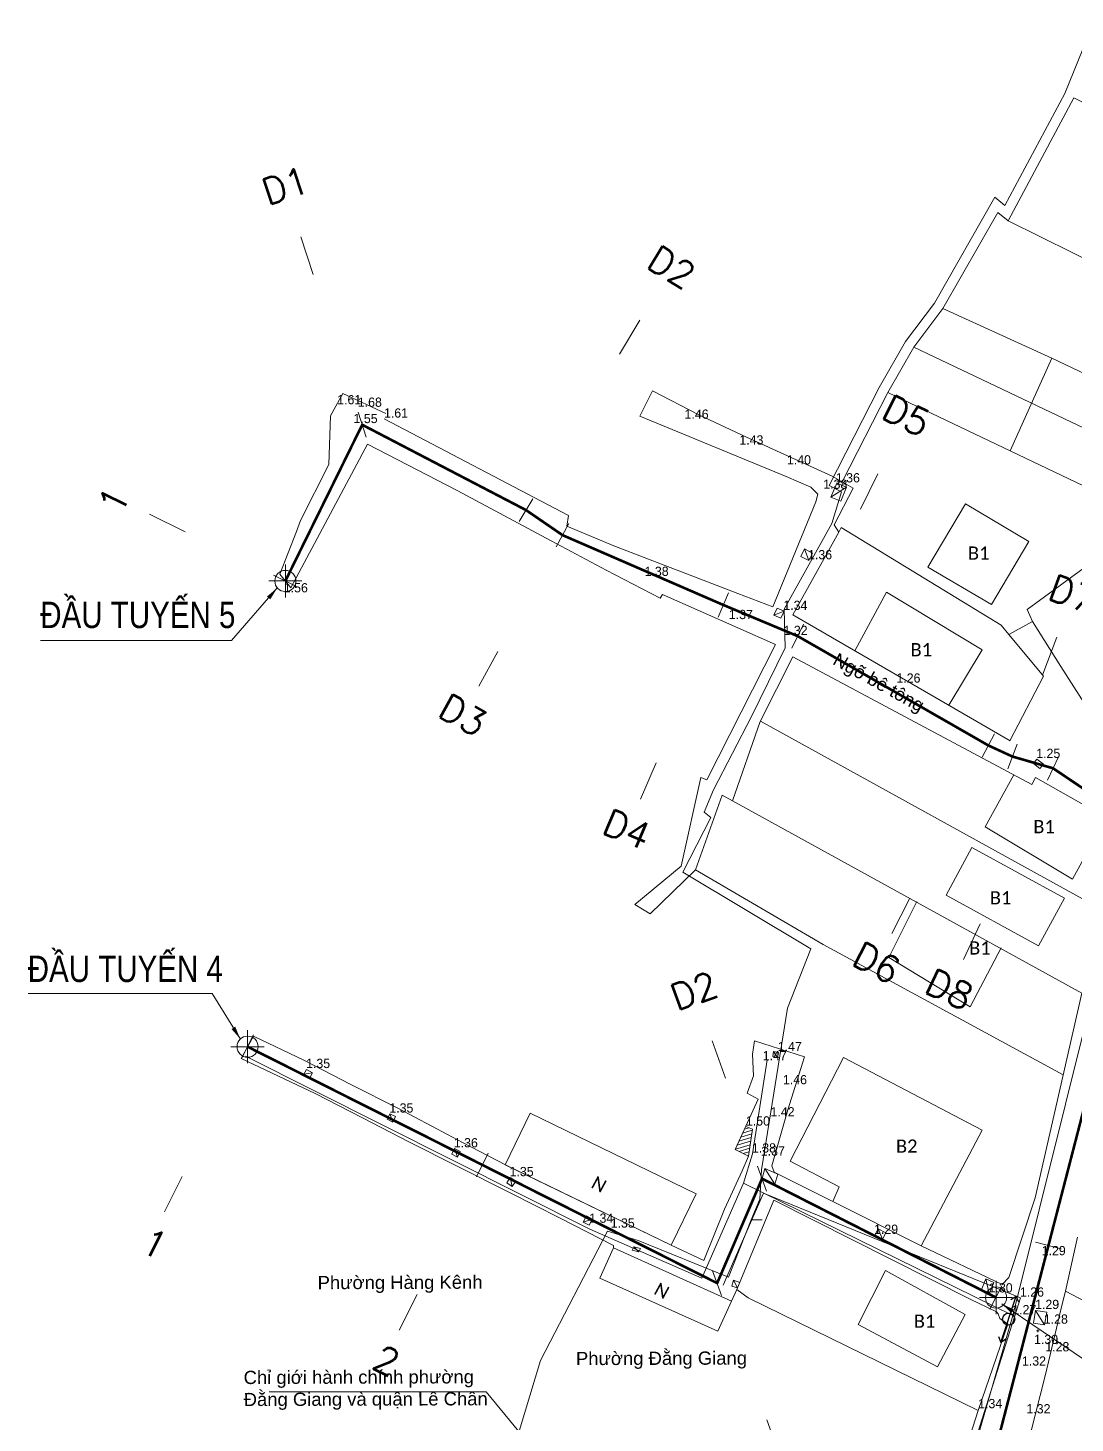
# Model space of a CAD drawing. Header units: metres. Extents: x 596585 to 599449, y 2303977 to 2307363.
# Drawn here: x 598175.5 to 598254.8, y 2304374.4 to 2304480.1 of the extents above; entities that cross this region are included whole.
import ezdxf

# ---------------------------------------------------------------- set-up
doc = ezdxf.new("R2010")
doc.units = ezdxf.units.M
doc.header["$MEASUREMENT"] = 0
doc.header["$PDMODE"] = 2
doc.header["$PDSIZE"] = 0.1
doc.linetypes.add('CENTERX2', pattern=[4, 2.5, -0.5, 0.5, -0.5])
doc.linetypes.add('HIDDEN', pattern=[0.375, 0.25, -0.125])
for name, color, linetype in [('Diep_Layer8', 8, 'Continuous'), ('duong', 3, 'Continuous'), ('DUONG NUOC', 2, 'Continuous'), ('ga', 5, 'Continuous'), ('GHI CHU', 7, 'Continuous'), ('pntelev', 2, 'Continuous'), ('tram', 6, 'Continuous'), ('TUYEN', 7, 'Continuous')]:
    doc.layers.add(name, color=color, linetype=linetype)
for name, color, linetype, lineweight in [('LC Dim', 8, 'Continuous', 18), ('LC Khac', 4, 'Continuous', 9), ('LC MANH DUT', 35, 'HIDDEN', 5), ('LC Text2', 7, 'Continuous', 25), ('Level 10', 7, 'Continuous', 0), ('Level 46', 7, 'Continuous', 0)]:
    doc.layers.add(name, color=color, linetype=linetype, lineweight=lineweight)
doc.styles.add('ghi chu', font='arial.ttf')
doc.styles.add('Legend', font='calibri.ttf')
doc.styles.add('T2', font='', dxfattribs={"width": 0.8})
doc.styles.add('TENCOC', font='Vnromanc.shx')
doc.styles.get('T2').set_extended_font_data('.VnArialH')
doc.dimstyles.get("Standard").update_dxf_attribs({"dimtxt": 0.18, "dimasz": 0.18, "dimexe": 0.18, "dimexo": 0.0625, "dimgap": 0.09, "dimtad": 0, "dimtih": 1, "dimtoh": 1, "dimdec": 4, "dimzin": 0, "dimdsep": 46, "dimtxsty": 'Standard', "dimcen": 0.09, "dimadec": 0, "dimazin": 0, "dimtfac": 1, "dimtdec": 4, "dimtofl": 0, "dimtmove": 0, "dimatfit": 3, "dimfxl": 1, "dimtolj": 1, "dimtzin": 0, "dimarcsym": 0})

# ---------------------------------------------------------------- blocks, each defined once
blk = doc.blocks.new('dj')
at = {"layer": 'Diep_Layer8', "color": 6}
blk.add_line((598291.76, 2304639.49), (598295.46, 2304639.49), dxfattribs=at)
for points in [[(598292.14, 2304639.81), (598291.76, 2304639.49)], [(598292.14, 2304639.17), (598291.76, 2304639.49)], [(598295.07, 2304639.81), (598295.46, 2304639.49)], [(598295.07, 2304639.17), (598295.46, 2304639.49)]]:
    blk.add_lwpolyline(points, dxfattribs=at)
blk.add_circle((598293.61, 2304639.49), 0.459, dxfattribs=at)
blk = doc.blocks.new('bu lon')
at = {"layer": 'LC Khac', "color": 9}
for p, q in [((0, -0.786), (0, 0.786)), ((0.786, 0), (-0.786, 0))]:
    blk.add_line(p, q, dxfattribs=at)
at = {"layer": 'LC Khac', "color": 7}
blk.add_circle((0, 0), 0.5, dxfattribs=at)
blk = doc.blocks.new('MM')
at = {"layer": 'LC Khac', "xscale": 2.289702860291335, "yscale": 2.289702860291335, "zscale": 2.289702860291335}
blk.add_blockref('bu lon', (0, 0), dxfattribs=at)
blk = doc.blocks.new('COCTRENTUYEN')
at = {"layer": 'TUYEN', "color": 5, "lineweight": 0}
for p, q in [((-7.65, 250.49), (-6.71, 247.64)), ((18.04, 244.18), (16.5, 241.61)), ((36.07, 232.54), (34.74, 229.86)), ((-19.1, 229.48), (-16.41, 228.15)), ((49.61, 220.17), (48.56, 217.36)), ((7.29, 219.08), (5.84, 216.46)), ((19.26, 210.64), (18.08, 207.89)), ((38.49, 200.39), (37.12, 197.72)), ((43.82, 198.46), (42.55, 195.74))]:
    blk.add_line(p, q, dxfattribs=at)
at = {"layer": 'TUYEN', "color": 2, "lineweight": 0}
for p, q in [((-3.3, 237.2), (-2.68, 235.3)), ((9.92, 230.64), (8.89, 228.93)), ((12.67, 228.76), (11.7, 227.01)), ((-9.71, 224.86), (-7.92, 223.97)), ((24.76, 223.52), (23.97, 221.68)), ((30.43, 221.14), (29.54, 219.34)), ((44.89, 212.85), (43.97, 211.07)), ((46.6, 212.06), (45.9, 210.19)), ((49.76, 211.14), (48.91, 209.33)), ((-11.22, 190.04), (-12.12, 188.25)), ((23.51, 189.58), (24.53, 186.76)), ((6.56, 181.08), (5.66, 179.29)), ((26.95, 180.09), (27.63, 178.21)), ((-16.62, 179.32), (-17.97, 176.64)), ((48.01, 174.34), (49.95, 173.84)), ((23.54, 172.17), (24.23, 170.29)), ((1.16, 170.36), (-0.19, 167.68)), ((45.46, 171.04), (44.55, 169.25)), ((27.65, 160.89), (28.68, 158.07))]:
    blk.add_line(p, q, dxfattribs=at)
at = {"layer": 'TUYEN', "color": 1, "linetype": 'CENTERX2', "lineweight": 40, "const_width": 0.2}
blk.add_lwpolyline([(0, 0), (9.33, 34.54), (26.36, 91.65), (41.92, 141.27), (44.53, 156.91), (53.43, 191.27, -0.195591), (64.67, 206.38), (105, 230.82), (130.47, 246.16), (140.63, 251.35), (151.4, 256.94)], format="xyb", dxfattribs=at)
for points in [[(-8.81, 224.42), (-2.99, 236.25), (9.41, 229.79), (12.18, 227.89), (24.36, 222.6), (29.99, 220.24), (44.43, 211.96), (46.25, 211.12), (49.33, 210.23), (57.8, 204.52)], [(-11.67, 189.14), (23.89, 171.23), (27.29, 179.15), (45.01, 170.14)]]:
    blk.add_lwpolyline(points, dxfattribs=at)
at = {"layer": 'LC MANH DUT', "xscale": 0.6987324145411622, "yscale": 0.6987324145411622, "zscale": 0.6987324145411622, "rotation": 359.999216292062}
for p in [(-8.81, 224.42), (-11.67, 189.14), (45.01, 170.14)]:
    blk.add_blockref('MM', p, dxfattribs=at)
at = {"layer": 'LC Text2', "style": 'T2', "width": 0.8}
for s, p in [('®Çu tuyÕn 5', (-27.37, 220.85, 0)), ('®Çu tuyÕn 4', (-28.32, 194.04, 0))]:
    blk.add_text(s, height=2, rotation=0.0008, dxfattribs=at).set_placement(p)
at = {"layer": 'TUYEN', "color": 5, "lineweight": 0, "style": 'TENCOC'}
for s, rotation, p in [('D1', 18.1191, (-10.17, 252.85)), ('D2', 329.0354, (18.42, 248.23)), ('D5', 333.6958, (36.21, 236.82)), ('1', 63.7887, (-21.27, 229.33)), ('D7', 339.664, (48.81, 223.1)), ('D3', 331.0813, (2.61, 214.24)), ('D4', 336.886, (15.04, 205.38)), ('D6', 332.8061, (33.95, 195.42)), ('D8', 334.9231, (39.47, 193.32))]:
    blk.add_text(s, height=2, rotation=rotation, dxfattribs=at).set_placement(p)
at = {"layer": 'TUYEN', "color": 2, "lineweight": 0, "style": 'TENCOC'}
for s, rotation, p in [('D2', 19.9039, (20.82, 191.83)), ('1', 333.2602, (-19.93, 173.71)), ('2', 333.2602, (-2.36, 164.86))]:
    blk.add_text(s, height=2, rotation=rotation, dxfattribs=at).set_placement(p)
at = {"layer": 'LC Dim', "lineweight": 0}
for points in [[(-9.42, 223.89), (-12.88, 219.92), (-27.35, 219.92)], [(-12.22, 189.72), (-14.36, 193.16), (-28.3, 193.16)], [(45.44, 169.66), (54.1, 163.8), (69.21, 163.8)]]:
    blk.add_leader(points, dimstyle='Standard', override={"dimasz": 1, "dimgap": 0.09, "dimtad": 0, "dimdsep": 0, "dimtix": 1, "dimlwd": 0, "dimlwe": 0}, dxfattribs=at)

msp = doc.modelspace()

# ---------------------------------------------------------------- hatches: boundary and pattern name
at = {"layer": 'ga', "linetype": 'Continuous', "lineweight": 0}
h = msp.add_hatch(dxfattribs=at)
h.set_pattern_fill('ANSI31', color=256, scale=2, angle=151.40021)
h.set_pattern_definition([(196.400213, (599619.0397, 2304817.5812), (0.070586256, -0.23982823), [])])
h.paths.add_polyline_path([(598229.088, 2304395.173), (598230.086, 2304394.667), (598230.391, 2304396.713), (598229.883, 2304396.913)])
h.paths.add_polyline_path([(598230.079, 2304394.778), (598229.856, 2304394.899), (598229.799, 2304394.794), (598230.021, 2304394.673)], flags=24)
h.paths.add_polyline_path([(598230.075, 2304394.919), (598229.993, 2304394.964), (598229.936, 2304394.858), (598230.018, 2304394.814)], flags=24)
h.paths.add_polyline_path([(598230.334, 2304396.717), (598230.135, 2304396.825), (598230.077, 2304396.72), (598230.276, 2304396.612)], flags=24)
h.paths.add_polyline_path([(598230.35, 2304394.844), (598230.128, 2304394.966), (598230.071, 2304394.86), (598230.293, 2304394.739)], flags=9)

# ---------------------------------------------------------------- linework, layer by layer
at = {"layer": 'duong', "color": 4, "linetype": 'Continuous', "lineweight": 0}
for p, q in [((598198.454, 2304450.742), (598199.373, 2304452.42)), ((598199.373, 2304452.42), (598202.634, 2304450.917)), ((598221.868, 2304450.725), (598222.819, 2304452.642)), ((598222.819, 2304452.642), (598226.343, 2304450.818)), ((598198.323, 2304447.049), (598198.454, 2304450.742)), ((598202.511, 2304450.525), (598216.455, 2304443.194)), ((598221.868, 2304450.725), (598232.943, 2304446.157)), ((598226.343, 2304450.818), (598229.958, 2304449.136)), ((598229.958, 2304449.136), (598236.44, 2304446.171)), ((598201.248, 2304448.605), (598195.441, 2304437.721)), ((598208.039, 2304445.095), (598201.248, 2304448.605)), ((598196.182, 2304442.813), (598198.323, 2304447.049)), ((598232.943, 2304446.157), (598234.82, 2304445.327)), ((598238.018, 2304445.272), (598236.44, 2304446.171)), ((598215.155, 2304441.27), (598208.039, 2304445.095)), ((598234.82, 2304445.327), (598235.341, 2304444.816)), ((598235.341, 2304444.816), (598235.2, 2304444.237)), ((598236.586, 2304442.495), (598238.018, 2304445.272)), ((598235.2, 2304444.237), (598231.941, 2304436.282)), ((598195.874, 2304441.981), (598196.182, 2304442.813)), ((598216.455, 2304443.194), (598216.351, 2304442.374)), ((598194.595, 2304438.74), (598195.874, 2304441.981)), ((598216.351, 2304442.374), (598219.897, 2304440.904)), ((598233.449, 2304435.668), (598236.945, 2304441.928)), ((598236.945, 2304441.928), (598236.586, 2304442.495)), ((598219.327, 2304439.049), (598215.155, 2304441.27)), ((598219.897, 2304440.904), (598229.297, 2304437.282)), ((598195.441, 2304437.721), (598194.595, 2304438.74)), ((598223.396, 2304436.94), (598219.327, 2304439.049)), ((598223.587, 2304437.198), (598223.396, 2304436.94)), ((598232.132, 2304433.432), (598223.587, 2304437.198)), ((598229.297, 2304437.282), (598231.941, 2304436.282)), ((598233.449, 2304435.668), (598249.901, 2304426.131)), ((598249.813, 2304434.176), (598251.6, 2304435.16)), ((598251.6, 2304435.16), (598253.757, 2304431.748)), ((598226.953, 2304423.164), (598232.132, 2304433.432)), ((598249.813, 2304434.176), (598252.432, 2304431.023)), ((598233.455, 2304432.491), (598230.979, 2304427.598)), ((598251.543, 2304422.812), (598233.455, 2304432.491)), ((598253.757, 2304431.748), (598259.901, 2304422.082)), ((598249.897, 2304426.124), (598252.432, 2304431.023)), ((598230.979, 2304427.598), (598228.895, 2304421.574)), ((598225.004, 2304416.628), (598226.489, 2304423.351)), ((598226.95, 2304423.166), (598226.489, 2304423.351)), ((598251.841, 2304423.334), (598251.543, 2304422.812)), ((598256.59, 2304420.65), (598251.841, 2304423.334)), ((598228.1, 2304421.997), (598226.074, 2304416.345)), ((598228.895, 2304421.574), (598228.1, 2304421.997)), ((598221.497, 2304413.73), (598225.004, 2304416.628)), ((598226.074, 2304416.345), (598222.661, 2304413.03)), ((598222.661, 2304413.03), (598221.497, 2304413.73)), ((598251.796, 2304391.503), (598255.333, 2304407.012)), ((598192.61, 2304403.759), (598191.669, 2304402.071)), ((598196.433, 2304401.928), (598192.61, 2304403.759)), ((598230.562, 2304403.396), (598230.407, 2304402.395)), ((598234.327, 2304402.183), (598230.562, 2304403.396)), ((598191.669, 2304402.071), (598197.292, 2304399.41)), ((598199.98, 2304400.083), (598196.433, 2304401.928)), ((598230.407, 2304402.395), (598230.482, 2304400.757)), ((598233.08, 2304398.171), (598234.327, 2304402.183)), ((598230.482, 2304400.757), (598229.993, 2304399.448)), ((598197.292, 2304399.41), (598200.862, 2304397.573)), ((598203.594, 2304398.263), (598199.98, 2304400.083)), ((598229.993, 2304399.448), (598230.833, 2304398.991)), ((598230.833, 2304398.991), (598229.088, 2304395.173)), ((598200.862, 2304397.573), (598204.432, 2304395.732)), ((598207.307, 2304396.311), (598203.594, 2304398.263)), ((598231.876, 2304393.94), (598233.08, 2304398.171)), ((598208.45, 2304395.693), (598207.307, 2304396.311)), ((598230.391, 2304396.713), (598230.086, 2304394.667)), ((598204.432, 2304395.732), (598208.072, 2304393.883)), ((598211.687, 2304394.011), (598208.45, 2304395.693)), ((598229.088, 2304395.173), (598230.086, 2304394.667)), ((598230.086, 2304394.667), (598229.607, 2304393.542)), ((598208.072, 2304393.883), (598212.036, 2304391.881)), ((598224.235, 2304387.921), (598211.671, 2304394.018)), ((598224.235, 2304387.921), (598211.687, 2304394.011)), ((598229.607, 2304393.542), (598228.291, 2304390.661)), ((598232.031, 2304393.463), (598231.876, 2304393.94)), ((598236.481, 2304391.232), (598232.031, 2304393.463)), ((598212.036, 2304391.881), (598215.833, 2304389.965)), ((598229.211, 2304384.567), (598232.005, 2304391.332)), ((598232.005, 2304391.332), (598246.895, 2304383.824)), ((598243.178, 2304387.861), (598236.481, 2304391.232)), ((598249.8, 2304385.48), (598251.796, 2304391.503)), ((598215.833, 2304389.965), (598219.87, 2304387.885)), ((598228.291, 2304390.661), (598226.722, 2304386.751)), ((598219.87, 2304387.885), (598219.868, 2304387.716)), ((598219.868, 2304387.716), (598228.811, 2304383.678)), ((598226.722, 2304386.751), (598224.235, 2304387.921)), ((598249.317, 2304384.95), (598243.178, 2304387.861)), ((598254.11, 2304384.447), (598255.019, 2304388.535)), ((598228.811, 2304383.678), (598229.211, 2304384.567)), ((598249.8, 2304385.48), (598249.317, 2304384.95)), ((598246.895, 2304383.824), (598248.866, 2304382.871)), ((598253.781, 2304383.156), (598254.11, 2304384.447)), ((598248.866, 2304382.871), (598249.012, 2304382.717)), ((598249.012, 2304382.717), (598249.143, 2304382.375)), ((598253.316, 2304381.204), (598253.781, 2304383.156)), ((598249.729, 2304381.939), (598247.488, 2304375.405)), ((598249.143, 2304382.375), (598249.468, 2304382.139)), ((598249.468, 2304382.139), (598249.729, 2304381.939)), ((598252.558, 2304378.017), (598253.316, 2304381.204)), ((598252.558, 2304378.017), (598250.522, 2304370.031)), ((598247.488, 2304375.405), (598244.738, 2304366.813))]:
    msp.add_line(p, q, dxfattribs=at)
at = {"layer": 'DUONG NUOC', "linetype": 'Continuous', "lineweight": 0}
msp.add_line((598229.707, 2304392.609), (598250.121, 2304382.589), dxfattribs=at)
at = {"layer": 'DUONG NUOC', "linetype": 'Continuous', "lineweight": 0, "flags": 128}
for points in [[(598329.572, 2304458.263), (598305.398, 2304444.204), (598291.124, 2304436.04), (598261.726, 2304417.495), (598256.09, 2304406.613), (598250.121, 2304382.589), (598241.139, 2304351.469)], [(598192.009, 2304402.244), (598218.072, 2304389.127), (598226.569, 2304385.414), (598229.707, 2304392.609), (598230.407, 2304394.841), (598231.508, 2304401.973)]]:
    msp.add_lwpolyline(points, dxfattribs=at)
at = {"layer": 'ga', "linetype": 'Continuous', "lineweight": 0}
for p, q in [((598236.774, 2304445.635), (598236.342, 2304444.573)), ((598236.342, 2304444.573), (598237.515, 2304445.333)), ((598236.774, 2304445.635), (598237.515, 2304445.333)), ((598237.515, 2304445.333), (598237.083, 2304444.272)), ((598236.342, 2304444.573), (598237.083, 2304444.272)), ((598232.023, 2304435.648), (598232.268, 2304436.179)), ((598232.023, 2304435.648), (598232.786, 2304435.941)), ((598232.023, 2304435.648), (598232.542, 2304435.41)), ((598232.268, 2304436.179), (598232.786, 2304435.941)), ((598232.542, 2304435.41), (598232.786, 2304435.941)), ((598251.683, 2304424.4), (598251.937, 2304424.728)), ((598251.683, 2304424.4), (598252.425, 2304424.35)), ((598252.172, 2304424.022), (598252.425, 2304424.35)), ((598231.939, 2304402.208), (598231.999, 2304402.58)), ((598231.999, 2304402.58), (598232.363, 2304402.521)), ((598232.302, 2304402.145), (598231.999, 2304402.58)), ((598232.302, 2304402.145), (598232.363, 2304402.517)), ((598231.938, 2304402.204), (598232.302, 2304402.145)), ((598196.426, 2304400.866), (598196.625, 2304401.234)), ((598197.082, 2304400.974), (598196.426, 2304400.866)), ((598196.888, 2304400.614), (598196.426, 2304400.866)), ((598196.883, 2304400.605), (598197.082, 2304400.974)), ((598203.17, 2304397.246), (598202.946, 2304397.868)), ((598207.623, 2304394.811), (598207.829, 2304395.233)), ((598207.829, 2304395.233), (598208.255, 2304395.009)), ((598208.049, 2304394.588), (598207.829, 2304395.233)), ((598207.623, 2304394.811), (598208.049, 2304394.588)), ((598212.201, 2304392.361), (598212.054, 2304393.05)), ((598218.277, 2304389.894), (598217.585, 2304389.675)), ((598239.654, 2304388.682), (598239.906, 2304389.161)), ((598240.234, 2304388.384), (598240.486, 2304388.863)), ((598221.798, 2304387.415), (598221.406, 2304387.807)), ((598240.234, 2304388.384), (598239.654, 2304388.682)), ((598228.969, 2304385.261), (598229.262, 2304384.692)), ((598247.706, 2304384.499), (598248.078, 2304385.366)), ((598248.685, 2304385.106), (598248.078, 2304385.366)), ((598248.313, 2304384.239), (598247.706, 2304384.499)), ((598251.835, 2304382.982), (598251.669, 2304382.025)), ((598251.835, 2304382.982), (598252.679, 2304382.835)), ((598252.679, 2304382.835), (598252.512, 2304381.878))]:
    msp.add_line(p, q, dxfattribs=at)
at = {"layer": 'ga', "linetype": 'Continuous', "lineweight": 0, "flags": 128}
for points in [[(598234.048, 2304440.094), (598234.339, 2304440.658)], [(598234.331, 2304440.662), (598234.938, 2304440.349)], [(598234.655, 2304439.78), (598234.339, 2304440.658)], [(598234.048, 2304440.094), (598234.655, 2304439.78)], [(598234.655, 2304439.78), (598234.938, 2304440.349)], [(598252.425, 2304424.35), (598251.937, 2304424.728)], [(598252.172, 2304424.022), (598251.683, 2304424.4)], [(598196.625, 2304401.234), (598197.082, 2304400.974)], [(598202.743, 2304397.456), (598203.17, 2304397.246), (598203.373, 2304397.657)], [(598202.745, 2304397.459), (598202.946, 2304397.868)], [(598203.373, 2304397.657), (598202.946, 2304397.868)], [(598230.391, 2304396.713), (598229.883, 2304396.913)], [(598208.255, 2304395.009), (598208.049, 2304394.588)], [(598211.783, 2304392.634), (598212.054, 2304393.05)], [(598212.473, 2304392.777), (598212.054, 2304393.05)], [(598232.095, 2304392.555), (598231.122, 2304392.964), (598231.346, 2304393.721)], [(598232.319, 2304393.312), (598231.346, 2304393.721)], [(598232.095, 2304392.555), (598231.346, 2304393.721)], [(598232.319, 2304393.312), (598232.095, 2304392.555)], [(598212.201, 2304392.361), (598211.783, 2304392.634)], [(598212.201, 2304392.361), (598212.473, 2304392.777)], [(598217.585, 2304389.675), (598217.826, 2304390.132)], [(598218.277, 2304389.894), (598217.826, 2304390.132)], [(598218.037, 2304389.437), (598218.277, 2304389.894)], [(598218.037, 2304389.437), (598217.585, 2304389.675)], [(598239.906, 2304389.161), (598240.486, 2304388.863)], [(598240.234, 2304388.384), (598239.906, 2304389.161)], [(598221.292, 2304387.545), (598221.406, 2304387.807)], [(598221.912, 2304387.676), (598221.406, 2304387.807)], [(598221.798, 2304387.415), (598221.292, 2304387.545)], [(598221.798, 2304387.415), (598221.912, 2304387.676)], [(598228.846, 2304384.811), (598228.969, 2304385.261)], [(598228.846, 2304384.811), (598229.262, 2304384.692)], [(598228.969, 2304385.261), (598229.432, 2304385.103)], [(598248.313, 2304384.239), (598248.078, 2304385.366)], [(598248.313, 2304384.239), (598248.685, 2304385.106)], [(598252.512, 2304381.878), (598251.835, 2304382.982)], [(598252.512, 2304381.878), (598251.669, 2304382.025)]]:
    msp.add_lwpolyline(points, dxfattribs=at)
at = {"layer": 'Level 10', "color": 8, "linetype": 'ByBlock', "lineweight": 13}
for p, q in [((598249.75, 2304465.515), (598254.73, 2304474.825)), ((598254.73, 2304474.825), (598272.87, 2304465.715)), ((598244.82, 2304458.875), (598248.97, 2304466.155)), ((598248.97, 2304466.155), (598249.75, 2304465.515)), ((598249.75, 2304465.515), (598270.07, 2304455.465)), ((598244.82, 2304458.875), (598242.61, 2304455.945)), ((598253.06, 2304455.115), (598244.82, 2304458.875)), ((598240.66, 2304452.515), (598242.61, 2304455.945)), ((598242.61, 2304455.945), (598262.589, 2304446.446)), ((598262.58, 2304450.565), (598253.06, 2304455.115)), ((598237.185, 2304445.747), (598240.66, 2304452.515)), ((598259.21, 2304443.655), (598240.66, 2304452.515)), ((598251.2, 2304436.075), (598260.64, 2304442.985)), ((598237.11, 2304442.285), (598236.945, 2304441.928)), ((598249.22, 2304434.895), (598237.11, 2304442.285)), ((598251.2, 2304436.075), (598251.6, 2304435.16)), ((598249.813, 2304434.176), (598249.22, 2304434.895)), ((598257.075, 2304413.232), (598231, 2304427.615)), ((598255.333, 2304407.012), (598228.895, 2304421.574)), ((598235.75, 2304410.685), (598226.074, 2304416.345)), ((598253.922, 2304400.822), (598235.75, 2304410.685)), ((598230.06, 2304383.945), (598229.21, 2304384.566)), ((598247.44, 2304375.425), (598230.06, 2304383.945)), ((598256.59, 2304383.125), (598254.11, 2304384.447))]:
    msp.add_line(p, q, dxfattribs=at)
at = {"layer": 'Level 10', "color": 8, "linetype": 'ByBlock', "lineweight": 0}
for p, q in [((598253.06, 2304455.115), (598249.92, 2304448.095)), ((598243.69, 2304439.285), (598246.52, 2304444.065)), ((598246.52, 2304444.065), (598251.33, 2304441.215)), ((598248.51, 2304436.445), (598251.33, 2304441.215)), ((598248.51, 2304436.445), (598243.69, 2304439.285)), ((598240.56, 2304437.385), (598238.142, 2304432.948)), ((598247.8, 2304433.005), (598240.56, 2304437.385)), ((598245.264, 2304428.819), (598247.8, 2304433.005)), ((598250.187, 2304423.538), (598248.01, 2304419.605)), ((598248.01, 2304419.605), (598254.63, 2304415.635)), ((598256.975, 2304419.927), (598254.63, 2304415.635)), ((598247.02, 2304418.035), (598245.06, 2304414.435)), ((598254.03, 2304414.205), (598247.02, 2304418.035)), ((598245.06, 2304414.435), (598252.07, 2304410.605)), ((598254.03, 2304414.205), (598252.07, 2304410.605)), ((598240.73, 2304409.705), (598242.85, 2304413.965)), ((598246.88, 2304405.985), (598249.22, 2304410.455)), ((598240.73, 2304409.705), (598246.88, 2304405.985)), ((598237.29, 2304402.135), (598233.26, 2304394.275)), ((598247.78, 2304396.635), (598237.29, 2304402.135)), ((598211.671, 2304394.018), (598213.56, 2304397.91)), ((598213.56, 2304397.91), (598226.124, 2304391.813)), ((598243.178, 2304387.861), (598247.78, 2304396.635)), ((598233.26, 2304394.275), (598236.96, 2304392.335)), ((598236.96, 2304392.335), (598236.481, 2304391.232)), ((598226.124, 2304391.813), (598224.235, 2304387.921)), ((598219.868, 2304387.716), (598218.849, 2304385.429)), ((598218.849, 2304385.429), (598227.781, 2304381.397)), ((598227.781, 2304381.397), (598228.811, 2304383.678))]:
    msp.add_line(p, q, dxfattribs=at)
at = {"layer": 'Level 10', "color": 8, "linetype": 'ByBlock', "lineweight": 0, "ltscale": 2}
for p, q in [((598240.46, 2304386.005), (598238.39, 2304381.915)), ((598240.46, 2304386.005), (598246.51, 2304382.665)), ((598246.51, 2304382.665), (598244.4, 2304378.705)), ((598238.39, 2304381.915), (598244.4, 2304378.705))]:
    msp.add_line(p, q, dxfattribs=at)
at = {"layer": 'Level 10', "color": 1, "linetype": 'Continuous', "lineweight": 13, "flags": 128}
msp.add_lwpolyline([(598210.3, 2304365.815), (598214.34, 2304379.185), (598219.41, 2304388.975), (598221.74, 2304388.285), (598228.57, 2304385.495), (598230.31, 2304389.835), (598231.12, 2304389.835)], dxfattribs=at)
at = {"layer": 'Level 10', "color": 8, "linetype": 'Continuous', "lineweight": 0}
msp.add_point((598252.01, 2304381.435), dxfattribs=at)
at = {"layer": 'Level 46', "color": 1, "linetype": 'Continuous', "lineweight": 0, "ltscale": 2, "flags": 128}
msp.add_lwpolyline([(598230.31, 2304389.835), (598230.95, 2304391.415), (598231.09, 2304393.635), (598233.04, 2304405.885), (598234.82, 2304410.375), (598225.13, 2304416.175), (598227.24, 2304420.325), (598226.73, 2304420.725), (598227.44, 2304422.405), (598230.33, 2304427.955), (598232.87, 2304433.175), (598232.8, 2304436.105), (598236.41, 2304442.575), (598237.14, 2304444.995), (598236.2, 2304445.475), (598240, 2304452.875), (598241.99, 2304456.365), (598244.19, 2304459.285), (598248.76, 2304467.305), (598249.52, 2304466.675), (598254.05, 2304475.145), (598256.08, 2304480.125)], dxfattribs=at)
at = {"layer": 'tram', "linetype": 'Continuous', "lineweight": 0, "flags": 128}
msp.add_lwpolyline([(598225.666, 2304297.206), (598244.882, 2304351.465), (598245.054, 2304366.15), (598250.687, 2304383.922), (598231.226, 2304391.861), (598228.187, 2304384.893)], dxfattribs=at)

# ---------------------------------------------------------------- block references
at = {"layer": 'Diep_Layer8', "linetype": 'Continuous', "lineweight": 0, "rotation": 71.63617217680701}
msp.add_blockref('dj', (2597033.392, 1010480.242), dxfattribs=at)
at = {"layer": 'LC Text2', "linetype": 'Continuous', "lineweight": 0}
msp.add_blockref('COCTRENTUYEN', (598203.833, 2304213.814), dxfattribs=at)

# ---------------------------------------------------------------- texts
at = {"layer": 'GHI CHU', "linetype": 'Continuous', "lineweight": 0, "char_height": 1, "attachment_point": 1}
for s, width, heights, insert, rotation, style in [('\\pt3;Ngõ bê tông', 11.31849, [0], (598236.885, 2304432.835), 330.93843, 'ghi chu'), ('N', 2.31409, [0.2], (598218.982, 2304391.851), 151.40021, 'Legend'), ('\\pt3;Phường Hàng Kênh', 20.90461, [0], (598197.464, 2304385.586), 0.17612, 'ghi chu'), ('N', 2.31409, [0.2], (598223.735, 2304383.79), 151.40021, 'Legend'), ('\\pt3;Phường Đằng Giang', 20.90461, [0], (598217.028, 2304379.836), 0.17612, 'ghi chu'), ('\\pt3;Chỉ giới hành chính phường Đằng Giang và quận Lê Chân', 20.90461, [0], (598191.859, 2304378.403), 0.17612, 'ghi chu')]:
    msp.add_mtext_dynamic_manual_height_columns(s, width=width, gutter_width=1, heights=heights, dxfattribs=dict(at, insert=insert, rotation=rotation, style=style))
at = {"layer": 'Level 10', "color": 8, "linetype": 'Continuous', "lineweight": 13, "style": 'Legend'}
for s, p in [('B1', (598246.71, 2304439.845)), ('B1', (598242.363, 2304432.528)), ('B1', (598251.66, 2304419.125)), ('B1', (598248.37, 2304413.735)), ('B1', (598246.8, 2304409.935)), ('B2', (598241.26, 2304394.925))]:
    msp.add_text(s, height=1, dxfattribs=at).set_placement(p)
at = {"layer": 'Level 10', "color": 8, "linetype": 'Continuous', "lineweight": 0, "style": 'Legend'}
msp.add_text('B1', height=1, dxfattribs=at).set_placement((598242.61, 2304381.665))
at = {"layer": 'pntelev'}
for s, p in [('1.61', (598198.948, 2304451.613)), ('1.68', (598200.511, 2304451.425)), ('1.61', (598202.492, 2304450.606)), ('1.46', (598225.254, 2304450.518)), ('1.55', (598200.187, 2304450.19)), ('1.43', (598229.404, 2304448.566)), ('1.40', (598233.008, 2304447.056)), ('1.38', (598235.76, 2304445.212)), ('1.36', (598236.71, 2304445.698)), ('1.36', (598234.605, 2304439.877)), ('1.38', (598222.227, 2304438.612)), ('1.56', (598194.905, 2304437.369)), ('1.34', (598232.736, 2304436.039)), ('1.37', (598228.607, 2304435.344)), ('1.32', (598232.752, 2304434.136)), ('1.26', (598241.299, 2304430.532)), ('1.25', (598251.887, 2304424.825)), ('1.47', (598231.174, 2304401.93)), ('1.47', (598232.313, 2304402.618)), ('1.35', (598196.591, 2304401.338)), ('1.46', (598232.703, 2304400.111)), ('1.35', (598202.896, 2304397.965)), ('1.42', (598231.767, 2304397.674)), ('1.50', (598229.9, 2304396.984)), ('1.36', (598207.779, 2304395.33)), ('1.38', (598230.357, 2304394.938)), ('1.37', (598231.03, 2304394.707)), ('1.35', (598212.004, 2304393.147)), ('1.34', (598218.031, 2304389.619)), ('1.35', (598219.658, 2304389.249)), ('1.29', (598239.604, 2304388.779)), ('1.29', (598252.298, 2304387.157)), ('1.30', (598248.279, 2304384.342)), ('1.26', (598250.653, 2304384.025)), ('1.29', (598251.801, 2304383.085)), ('1.27', (598250.071, 2304382.687)), ('1.28', (598252.462, 2304381.975)), ('1.30', (598251.72, 2304380.436)), ('1.28', (598252.575, 2304379.88)), ('1.32', (598250.806, 2304378.8)), ('1.34', (598247.489, 2304375.574)), ('1.32', (598251.143, 2304375.179))]:
    msp.add_text(s, height=0.7, dxfattribs=at).set_placement(p)

# ---------------------------------------------------------------- leaders
at = {"color": 0, "linetype": 'Continuous', "lineweight": 0}
msp.add_leader([(598212.712, 2304373.796), (598210.226, 2304376.813), (598193.802, 2304376.813)], dimstyle='Standard', override={"dimgap": 0.09, "dimtad": 0, "dimdsep": 0, "dimtix": 1, "dimlwd": 0, "dimlwe": 0}, dxfattribs=at)

doc.saveas('drawing.dxf')
